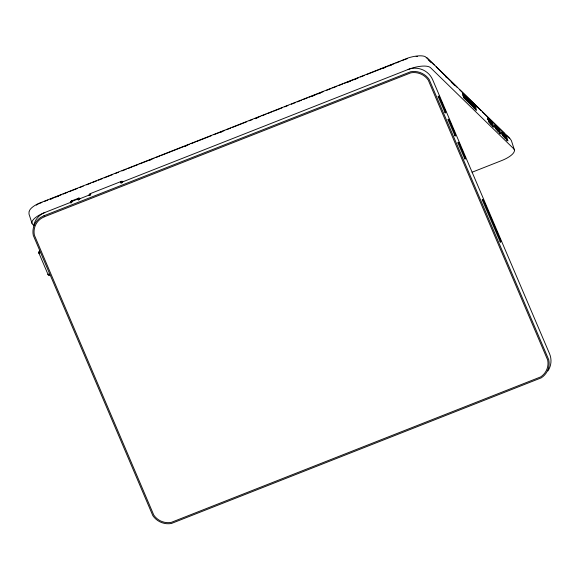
<?xml version="1.0" encoding="UTF-8"?>
<svg xmlns="http://www.w3.org/2000/svg" width="580" height="580" viewBox="0 0 580 580"><rect width="100%" height="100%" fill="white"/><g stroke="black" fill="none" stroke-linecap="round" stroke-linejoin="round"><path stroke-width="0.87" d="M29.044 211.613L29 214.035L31.987 223.293M39.672 252.365L39.02 253.54L39.745 253.293L39.331 251.706A0.943 0.899 10.5 0 0 38.838 252.887L48.183 274.797A0.943 0.928 46.8 0 0 49.409 275.333L48.727 274.347L47.915 274.405M48.183 274.797L48.459 274.079M38.838 252.887L39.106 252.271A0.943 0.928 46.8 0 1 39.614 251.053L39.708 251.038M438.436 97.049L438.915 95.968L445.752 111.998L445.28 113.078L438.045 96.309M448.297 120.154L448.775 119.074L455.612 135.111L455.133 136.191L447.905 119.415M458.149 143.26L458.628 142.18L465.472 158.217L464.993 159.297L457.765 142.52M482.538 200.433L483.017 199.346L500.932 241.345L500.46 242.425L482.154 199.687L483.017 199.346M71.499 200.948L71.318 201.086A0.943 0.899 36.5 0 0 70.825 202.268L72.261 201.456L71.92 200.767L71.499 200.948L78.757 198.157A0.943 0.928 1.3 0 1 79.996 198.657L78.837 198.86L78.293 198.244L78.662 198.128M78.314 198.911L78.489 198.773A0.943 0.899 36.5 0 1 79.714 199.302L78.278 200.122L77.923 199.092L78.314 198.911L71.072 201.738A0.943 0.928 1.3 0 0 70.542 202.92L71.703 202.71L71.514 201.615L71.151 201.731M90.328 194.358L89.407 194.952A0.943 0.899 36.5 0 1 89.9 193.778L121.553 181.308A0.943 0.928 1.3 0 1 122.793 181.808L121.626 182.011L121.09 181.395M39.679 203.406L41.948 202.413M44.479 201.419L47.85 200.093M51.221 198.766L55.433 197.106M57.115 196.446L61.328 194.786M63.017 194.119L67.229 192.466M68.911 191.799L77.336 188.486M79.866 187.485L83.237 186.158M86.608 184.832L90.821 183.171M92.503 182.512L96.715 180.851M98.404 180.191L102.616 178.531M104.299 177.864L112.723 174.551M115.253 173.55L118.624 172.224M121.996 170.897L126.208 169.244M127.89 168.577L132.102 166.917M133.791 166.257L138.004 164.597M139.686 163.93L148.118 160.617M149.799 159.95L154.012 158.297M155.694 157.629L159.913 155.969M161.595 155.309L183.505 146.682M185.187 146.015L189.399 144.362M191.088 143.695L195.3 142.035M196.982 141.375L211.308 135.734M213.832 134.741L218.892 132.748M220.574 132.088L224.786 130.428M226.475 129.76L230.688 128.107M232.37 127.441L246.696 121.8M249.219 120.807L252.59 119.48M255.961 118.153L260.173 116.493M261.863 115.826L266.075 114.173M267.757 113.506L271.969 111.846M273.659 111.186L282.083 107.865M284.606 106.872L287.977 105.546M291.349 104.219L295.561 102.559M297.25 101.899L301.462 100.238M303.144 99.572L307.356 97.911M309.046 97.251L317.47 93.931M320 92.938L323.364 91.611M326.736 90.284L330.948 88.624M332.637 87.964L336.849 86.304M338.531 85.637L342.744 83.984M344.433 83.317L352.857 80.004M355.388 79.003L358.752 77.677M360.441 77.017L364.653 75.356M366.335 74.689L388.245 66.069M389.927 65.402L394.146 63.742M395.828 63.082L400.04 61.422M401.723 60.762L404.253 59.762M50.221 199.361L52.751 198.367M56.122 197.04L58.653 196.047M148.835 160.537L151.365 159.536M184.237 146.595L186.767 145.602M219.631 132.66L222.162 131.66M255.033 118.719L257.563 117.725M312.352 96.157L314.875 95.156M318.246 93.829L320.776 92.836M347.746 82.215L350.276 81.222M353.648 79.895L356.178 78.894M383.148 68.281L385.678 67.28M389.049 65.953L391.58 64.96M33.959 225.671L32.669 224.417A18.857 6.518 -17.9 0 1 44.769 212.541L72.587 201.586M77.647 199.6L90.291 194.619M120.64 182.671L408.088 69.491A18.857 6.518 -17.9 0 1 430.577 67.744L513.691 148.734A18.857 6.518 -17.9 0 1 501.591 160.609L472.091 172.224M444.889 112.339L445.752 111.998M463.253 96.628L473.454 106.568L475.158 105.894L476.615 110.403L463.87 97.984L462.412 93.474L475.158 105.894M454.749 135.452L455.612 135.111M488.367 121.104L490.803 123.475L492.507 122.8L493.964 127.31L489.092 122.569L487.642 118.059L492.507 122.8M494.769 127.339L497.814 130.304L499.518 129.63L500.975 134.139L496.11 129.398L494.653 124.888L499.518 129.63M501.787 134.176L504.825 137.141L506.536 136.467L507.986 140.976L503.121 136.235L501.664 131.725L506.536 136.467M464.609 158.557L465.472 158.217M500.069 241.686L500.932 241.345M405.094 59.435L407.508 58.58M39.106 252.271L39.382 252.662M90.465 193.452L90.835 194.14M426.931 57.623L510.037 138.606L511.386 140.592L514.373 149.85M434.217 64.96L425.184 56.601A18.11 6.257 -17.9 0 0 408.211 57.92L38.418 203.522A18.11 6.257 -17.9 0 0 29.29 211.192M436.153 66.845L457.41 87.558M459.338 89.443L481.24 110.78M482.531 112.034L504.433 133.378M506.362 135.263L509.588 138.403M428.649 60.117L431.23 62.633M445.425 76.466L446.716 77.727M451.233 82.128L454.459 85.267M468.654 99.1L469.945 100.362M474.462 104.763L477.043 107.278M491.245 121.111L492.536 122.365M497.053 126.766L500.279 129.913M462.825 95.055L474.295 106.234L475.506 109.99M487.381 118.994L491.644 123.141L492.855 126.897M494.399 125.824L498.655 129.971L499.866 133.733M501.41 132.66L505.666 136.807L506.884 140.563M504.825 137.141L505.31 138.642M497.814 130.304L498.3 131.805M490.803 123.475L491.289 124.975M473.454 106.568L473.933 108.069M416.128 56.543A16.987 5.872 -17.9 0 1 417.571 56.398M36.264 205.146A16.987 5.872 -17.9 0 1 38.222 204.08M408.088 69.491A18.857 18.335 23.8 0 1 432.687 79.801L549.521 353.677A18.857 18.335 23.8 0 1 547.904 370.932M33.633 225.816A18.857 18.335 23.8 0 1 44.769 212.541M49.692 274.681A0.943 0.899 10.5 0 1 48.459 274.188M90.096 194.3L90.284 195.395L89.117 195.605A0.943 0.928 1.3 0 1 89.632 194.387L90.096 194.3M121.285 181.924L120.712 182.243L121.075 183.273L122.503 182.461A0.943 0.899 36.5 0 0 121.285 181.924M43.971 215.745L40.832 217.355A18.11 17.61 23.8 0 0 33.292 235.407L152.866 515.7A18.11 17.61 23.8 0 0 171.426 523.472L541.22 377.87A18.11 17.61 23.8 0 0 548.767 359.817L429.193 79.525A18.11 17.61 23.8 0 0 410.625 71.753L43.971 215.745M44.457 216.739L41.463 218.268A16.987 16.515 23.8 0 0 34.387 235.204L153.794 515.098A16.987 16.515 23.8 0 0 171.201 522.399L540.596 376.949A16.987 16.515 23.8 0 0 547.672 360.013L428.265 80.127A16.987 16.515 23.8 0 0 410.85 72.826L44.457 216.739"/></g></svg>
